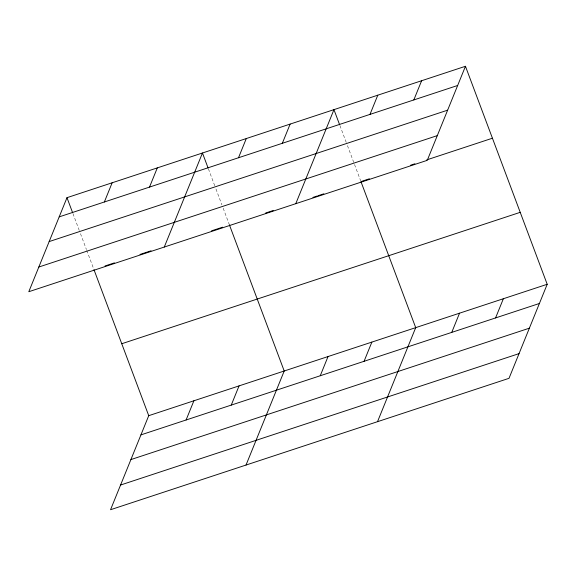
<?xml version="1.0" encoding="UTF-8"?>
<svg xmlns="http://www.w3.org/2000/svg" width="576" height="576" viewBox="0 0 576 576"><rect width="100%" height="100%" fill="white"/><g stroke="black" fill="none" stroke-linecap="round" stroke-linejoin="round"><path stroke-width="0.43" stroke-dasharray="2.88 2.16" d="M339.919 125.532L346.824 143.935M347.45 145.606L360.626 180.742M208.426 168.898L215.33 187.301M215.957 188.971L221.911 204.869M223.171 208.21L229.442 224.942M72.95 213.574L79.848 231.977M80.474 233.647L86.436 249.545M86.746 250.38L93.65 268.783"/><path stroke-width="0.86" d="M66.989 197.676L28.8 291.722L427.27 160.322L465.458 66.276L66.989 197.676L72.634 212.738M104.35 201.989L112.147 182.786M149.508 187.099L157.306 167.897M164.282 247.046L202.464 153L208.116 168.062M238.5 157.752L246.298 138.55M93.96 269.618L148.73 415.678L110.542 509.724L509.011 378.324L547.2 284.278L465.458 66.276M282.334 143.294L290.131 124.092M186.091 419.99L193.889 400.788M295.776 203.688L333.965 109.642L339.61 124.697M231.257 405.094L239.054 385.891M369.994 114.386L377.791 95.184M246.024 465.048L284.213 371.002L229.442 224.942M413.827 99.929L421.625 80.726M320.249 375.746L328.039 356.544M364.075 361.296L371.873 342.094M377.518 421.682L415.706 327.636L360.936 181.577M451.742 332.388L459.54 313.186M495.569 317.93L503.366 298.728M59.191 216.878L457.661 85.478M49.162 241.582L447.631 110.174M38.83 267.026L437.299 135.619M105.041 265.968L114.415 262.872M139.975 254.448L151.049 250.79M211.55 230.839L222.624 227.189M265.687 212.99L273.276 210.485M312.89 197.424L317.102 196.034M317.952 195.754L323.849 193.81M361.778 181.303L369.367 178.798M410.666 165.175L414.886 163.786M426.686 159.898L492.43 138.218M121.759 343.735L520.222 212.335M148.73 415.678L547.2 284.278M140.933 434.88L539.402 303.48M130.903 459.576L529.373 328.176M120.571 485.028L519.041 353.621"/></g></svg>
